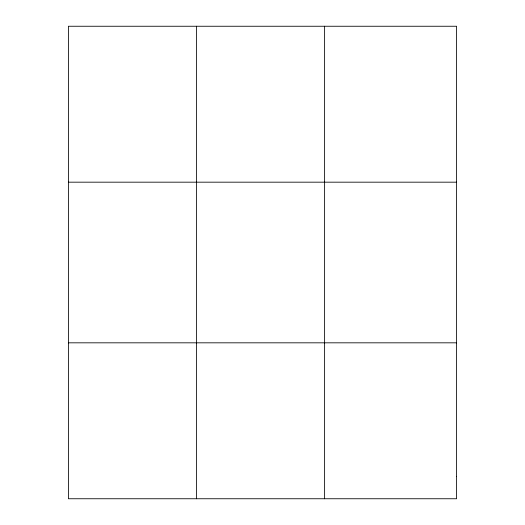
<?xml version="1.0" encoding="UTF-8"?>
<svg xmlns="http://www.w3.org/2000/svg" width="525" height="525" viewBox="0 0 525 525"><rect width="100%" height="100%" fill="white"/><g stroke="black" fill="none" stroke-linecap="round" stroke-linejoin="round"><path stroke-width="0.79" d="M196.507 26.25L196.507 498.75M324.614 26.25L324.614 498.75M68.401 182.175L456.599 182.175M68.401 342.825L456.599 342.825M456.599 476.477L456.599 498.75L68.401 498.75L68.401 26.25L456.599 26.25L456.599 476.477"/></g></svg>
